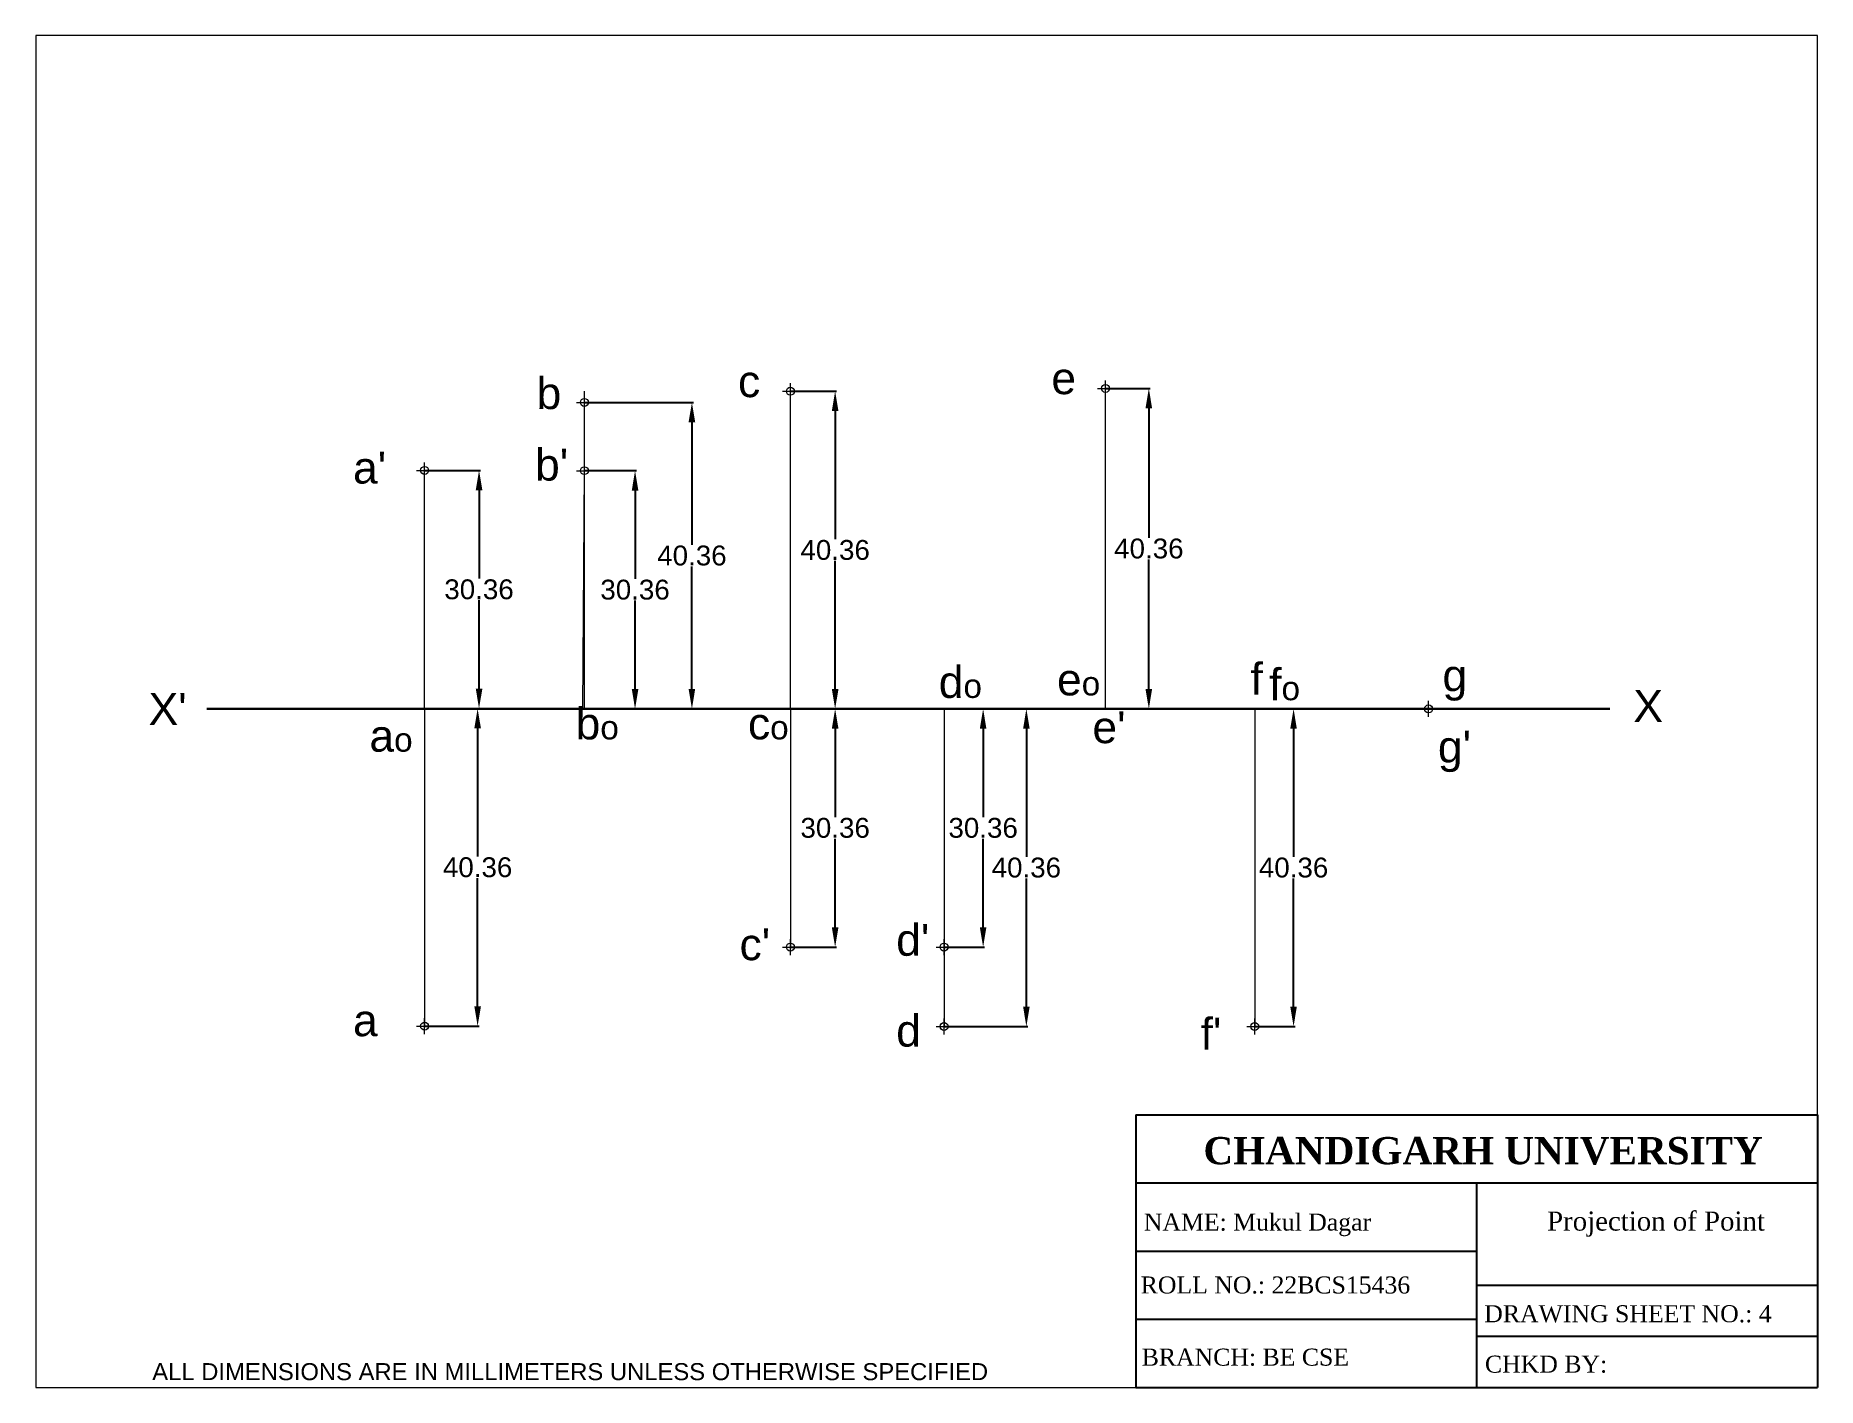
# Paper-space layout 'Layout1' of a CAD drawing. Header units: millimetres. Extents: x 0 to 261, y 0 to 198.
# The model-space entities are those that its viewports show. They can reach past a viewport. Long polylines and large blocks are cut down to what shows.
import ezdxf

# ---------------------------------------------------------------- set-up
doc = ezdxf.new("R2010")
doc.units = ezdxf.units.MM
doc.header["$PDMODE"] = 34
doc.linetypes.add('ACAD_ISO08W100', pattern=[36, 24, -3, 6, -3])
doc.layers.add('thick continuous', color=7, linetype='Continuous', lineweight=30)
doc.styles.get("Standard").update_dxf_attribs({"font": 'arial.ttf'})
doc.dimstyles.get("Standard").update_dxf_attribs({"dimtxt": 2.5, "dimasz": 2.5, "dimexe": 0.18, "dimexo": 0.0625, "dimgap": 0.09, "dimtad": 0, "dimtih": 1, "dimtoh": 1, "dimdec": 1, "dimzin": 0, "dimdsep": 46, "dimtxsty": 'Standard', "dimcen": 0.09, "dimadec": 0, "dimazin": 0, "dimtfac": 1, "dimtdec": 1, "dimtofl": 0, "dimtmove": 0, "dimatfit": 3, "dimfxl": 1, "dimtolj": 1, "dimtzin": 0, "dimarcsym": 0})

# ---------------------------------------------------------------- blocks, each defined once
blk = doc.blocks.new('*D21')
at = {"layer": 'Defpoints', "color": 0, "lineweight": 5, "transparency": 16777216}
for p in [(-154.83, 106.62), (-154.83, 76.62), (-147.98, 76.62)]:
    blk.add_point(p, dxfattribs=at)
at = {"layer": 'thick continuous', "color": 0, "lineweight": -2, "transparency": 16777216}
for p, q in [((-154.77, 106.62), (-147.8, 106.62)), ((-147.98, 104.12), (-147.98, 92.98)), ((-147.98, 79.12), (-147.98, 90.25)), ((-154.77, 76.62), (-147.8, 76.62))]:
    blk.add_line(p, q, dxfattribs=at)
at = {"layer": 'thick continuous', "color": 0, "lineweight": 5, "transparency": 16777216}
for points in [[(-148.39, 104.12), (-147.56, 104.12), (-147.98, 106.62)], [(-148.39, 79.12), (-147.56, 79.12), (-147.98, 76.62)]]:
    blk.add_solid(points, dxfattribs=at)
at = {"layer": 'thick continuous', "color": 0, "lineweight": 15, "transparency": 16777216, "insert": (-147.98, 91.62), "char_height": 2.5, "attachment_point": 5}
blk.add_mtext('\\A1;30.36', dxfattribs=at)
blk = doc.blocks.new('*D22')
at = {"layer": 'Defpoints', "color": 0, "lineweight": 5, "transparency": 16777216}
for p in [(-154.83, 76.62), (-154.83, 36.62), (-148.16, 36.62)]:
    blk.add_point(p, dxfattribs=at)
at = {"layer": 'thick continuous', "color": 0, "lineweight": -2, "transparency": 16777216}
for p, q in [((-154.77, 76.62), (-147.98, 76.62)), ((-148.16, 74.12), (-148.16, 57.98)), ((-148.16, 39.12), (-148.16, 55.25)), ((-154.77, 36.62), (-147.98, 36.62))]:
    blk.add_line(p, q, dxfattribs=at)
at = {"layer": 'thick continuous', "color": 0, "lineweight": 5, "transparency": 16777216}
for points in [[(-148.57, 74.12), (-147.74, 74.12), (-148.16, 76.62)], [(-148.57, 39.12), (-147.74, 39.12), (-148.16, 36.62)]]:
    blk.add_solid(points, dxfattribs=at)
at = {"layer": 'thick continuous', "color": 0, "lineweight": 15, "transparency": 16777216, "insert": (-148.16, 56.62), "char_height": 2.5, "attachment_point": 5}
blk.add_mtext('\\A1;40.36', dxfattribs=at)
blk = doc.blocks.new('*D23')
at = {"layer": 'Defpoints', "color": 0, "lineweight": 5, "transparency": 16777216}
for p in [(-134.72, 106.58), (-134.72, 76.58), (-128.34, 76.58)]:
    blk.add_point(p, dxfattribs=at)
at = {"layer": 'thick continuous', "color": 0, "lineweight": -2, "transparency": 16777216}
for p, q in [((-134.66, 106.58), (-128.16, 106.58)), ((-128.34, 104.08), (-128.34, 92.95)), ((-128.34, 79.08), (-128.34, 90.21)), ((-134.66, 76.58), (-128.16, 76.58))]:
    blk.add_line(p, q, dxfattribs=at)
at = {"layer": 'thick continuous', "color": 0, "lineweight": 5, "transparency": 16777216}
for points in [[(-128.75, 104.08), (-127.92, 104.08), (-128.34, 106.58)], [(-128.75, 79.08), (-127.92, 79.08), (-128.34, 76.58)]]:
    blk.add_solid(points, dxfattribs=at)
at = {"layer": 'thick continuous', "color": 0, "lineweight": 5, "transparency": 16777216, "insert": (-128.34, 91.58), "char_height": 2.5, "attachment_point": 5}
blk.add_mtext('\\A1;30.36', dxfattribs=at)
blk = doc.blocks.new('*D24')
at = {"layer": 'Defpoints', "color": 0, "lineweight": 5, "transparency": 16777216}
for p in [(-134.72, 115.18), (-134.72, 76.58), (-121.18, 76.58)]:
    blk.add_point(p, dxfattribs=at)
at = {"layer": 'thick continuous', "color": 0, "lineweight": -2, "transparency": 16777216}
for p, q in [((-134.66, 115.18), (-121, 115.18)), ((-121.18, 112.68), (-121.18, 97.25)), ((-121.18, 79.08), (-121.18, 94.51)), ((-134.66, 76.58), (-121, 76.58))]:
    blk.add_line(p, q, dxfattribs=at)
at = {"layer": 'thick continuous', "color": 0, "lineweight": 5, "transparency": 16777216}
for points in [[(-121.6, 112.68), (-120.77, 112.68), (-121.18, 115.18)], [(-121.6, 79.08), (-120.77, 79.08), (-121.18, 76.58)]]:
    blk.add_solid(points, dxfattribs=at)
at = {"layer": 'thick continuous', "color": 0, "lineweight": 5, "transparency": 16777216, "insert": (-121.18, 95.88), "char_height": 2.5, "attachment_point": 5}
blk.add_mtext('\\A1;40.36', dxfattribs=at)
blk = doc.blocks.new('*D25')
at = {"layer": 'Defpoints', "color": 0, "lineweight": 5, "transparency": 16777216}
for p in [(-108.79, 116.58), (-108.79, 76.58), (-103.15, 76.58)]:
    blk.add_point(p, dxfattribs=at)
at = {"layer": 'thick continuous', "color": 0, "lineweight": -2, "transparency": 16777216}
for p, q in [((-108.72, 116.58), (-102.97, 116.58)), ((-103.15, 114.08), (-103.15, 97.95)), ((-103.15, 79.08), (-103.15, 95.21)), ((-108.72, 76.58), (-102.97, 76.58))]:
    blk.add_line(p, q, dxfattribs=at)
at = {"layer": 'thick continuous', "color": 0, "lineweight": 5, "transparency": 16777216}
for points in [[(-103.57, 114.08), (-102.73, 114.08), (-103.15, 116.58)], [(-103.57, 79.08), (-102.73, 79.08), (-103.15, 76.58)]]:
    blk.add_solid(points, dxfattribs=at)
at = {"layer": 'thick continuous', "color": 0, "lineweight": 5, "transparency": 16777216, "insert": (-103.15, 96.58), "char_height": 2.5, "attachment_point": 5}
blk.add_mtext('\\A1;40.36', dxfattribs=at)
blk = doc.blocks.new('*D26')
at = {"layer": 'Defpoints', "color": 0, "lineweight": 5, "transparency": 16777216}
for p in [(-108.79, 76.58), (-108.79, 46.58), (-103.15, 46.58)]:
    blk.add_point(p, dxfattribs=at)
at = {"layer": 'thick continuous', "color": 0, "lineweight": -2, "transparency": 16777216}
for p, q in [((-108.72, 76.58), (-102.97, 76.58)), ((-103.15, 74.08), (-103.15, 62.95)), ((-103.15, 49.08), (-103.15, 60.21)), ((-108.72, 46.58), (-102.97, 46.58))]:
    blk.add_line(p, q, dxfattribs=at)
at = {"layer": 'thick continuous', "color": 0, "lineweight": 5, "transparency": 16777216}
for points in [[(-103.57, 74.08), (-102.73, 74.08), (-103.15, 76.58)], [(-103.57, 49.08), (-102.73, 49.08), (-103.15, 46.58)]]:
    blk.add_solid(points, dxfattribs=at)
at = {"layer": 'thick continuous', "color": 0, "lineweight": 5, "transparency": 16777216, "insert": (-103.15, 61.58), "char_height": 2.5, "attachment_point": 5}
blk.add_mtext('\\A1;30.36', dxfattribs=at)
blk = doc.blocks.new('*D27')
at = {"layer": 'Defpoints', "color": 0, "lineweight": 5, "transparency": 16777216}
for p in [(-89.44, 76.58), (-89.44, 46.58), (-84.52, 46.58)]:
    blk.add_point(p, dxfattribs=at)
at = {"layer": 'thick continuous', "color": 0, "lineweight": -2, "transparency": 16777216}
for p, q in [((-89.37, 76.58), (-84.34, 76.58)), ((-84.52, 74.08), (-84.52, 62.95)), ((-84.52, 49.08), (-84.52, 60.21)), ((-89.37, 46.58), (-84.34, 46.58))]:
    blk.add_line(p, q, dxfattribs=at)
at = {"layer": 'thick continuous', "color": 0, "lineweight": 5, "transparency": 16777216}
for points in [[(-84.94, 74.08), (-84.11, 74.08), (-84.52, 76.58)], [(-84.94, 49.08), (-84.11, 49.08), (-84.52, 46.58)]]:
    blk.add_solid(points, dxfattribs=at)
at = {"layer": 'thick continuous', "color": 0, "lineweight": 5, "transparency": 16777216, "insert": (-84.52, 61.58), "char_height": 2.5, "attachment_point": 5}
blk.add_mtext('\\A1;30.36', dxfattribs=at)
blk = doc.blocks.new('*D28')
at = {"layer": 'Defpoints', "color": 0, "lineweight": 5, "transparency": 16777216}
for p in [(-89.44, 76.58), (-79.08, 76.58), (-89.44, 36.58)]:
    blk.add_point(p, dxfattribs=at)
at = {"layer": 'thick continuous', "color": 0, "lineweight": -2, "transparency": 16777216}
for p, q in [((-89.37, 76.58), (-78.9, 76.58)), ((-79.08, 74.08), (-79.08, 57.95)), ((-79.08, 39.08), (-79.08, 55.21)), ((-89.37, 36.58), (-78.9, 36.58))]:
    blk.add_line(p, q, dxfattribs=at)
at = {"layer": 'thick continuous', "color": 0, "lineweight": 5, "transparency": 16777216}
for points in [[(-79.49, 74.08), (-78.66, 74.08), (-79.08, 76.58)], [(-79.49, 39.08), (-78.66, 39.08), (-79.08, 36.58)]]:
    blk.add_solid(points, dxfattribs=at)
at = {"layer": 'thick continuous', "color": 0, "lineweight": 5, "transparency": 16777216, "insert": (-79.08, 56.58), "char_height": 2.5, "attachment_point": 5}
blk.add_mtext('\\A1;40.36', dxfattribs=at)
blk = doc.blocks.new('*D30')
at = {"layer": 'Defpoints', "color": 0, "lineweight": 5, "transparency": 16777216}
for p in [(-69.12, 116.94), (-69.12, 76.58), (-63.66, 76.58)]:
    blk.add_point(p, dxfattribs=at)
at = {"layer": 'thick continuous', "color": 0, "lineweight": -2, "transparency": 16777216}
for p, q in [((-69.06, 116.94), (-63.48, 116.94)), ((-63.66, 114.44), (-63.66, 98.13)), ((-63.66, 79.08), (-63.66, 95.39)), ((-69.06, 76.58), (-63.48, 76.58))]:
    blk.add_line(p, q, dxfattribs=at)
at = {"layer": 'thick continuous', "color": 0, "lineweight": 5, "transparency": 16777216}
for points in [[(-64.08, 114.44), (-63.25, 114.44), (-63.66, 116.94)], [(-64.08, 79.08), (-63.25, 79.08), (-63.66, 76.58)]]:
    blk.add_solid(points, dxfattribs=at)
at = {"layer": 'thick continuous', "color": 0, "lineweight": 5, "transparency": 16777216, "insert": (-63.66, 96.76), "char_height": 2.5, "attachment_point": 5}
blk.add_mtext('\\A1;40.36', dxfattribs=at)
blk = doc.blocks.new('*D31')
at = {"layer": 'Defpoints', "color": 0, "lineweight": 5, "transparency": 16777216}
for p in [(-50.33, 76.58), (-50.33, 36.58), (-45.44, 36.58)]:
    blk.add_point(p, dxfattribs=at)
at = {"layer": 'thick continuous', "color": 0, "lineweight": -2, "transparency": 16777216}
for p, q in [((-50.26, 76.58), (-45.26, 76.58)), ((-45.44, 74.08), (-45.44, 57.95)), ((-45.44, 39.08), (-45.44, 55.21)), ((-50.26, 36.58), (-45.26, 36.58))]:
    blk.add_line(p, q, dxfattribs=at)
at = {"layer": 'thick continuous', "color": 0, "lineweight": 5, "transparency": 16777216}
for points in [[(-45.86, 74.08), (-45.03, 74.08), (-45.44, 76.58)], [(-45.86, 39.08), (-45.03, 39.08), (-45.44, 36.58)]]:
    blk.add_solid(points, dxfattribs=at)
at = {"layer": 'thick continuous', "color": 0, "lineweight": 5, "transparency": 16777216, "insert": (-45.44, 56.58), "char_height": 2.5, "attachment_point": 5}
blk.add_mtext('\\A1;40.36', dxfattribs=at)

msp = doc.modelspace()

# ---------------------------------------------------------------- linework, layer by layer
at = {"layer": 'thick continuous', "lineweight": 5}
for p, q in [((-69.119, 76.58), (-69.119, 116.94)), ((-134.718, 76.58), (-134.718, 116.58)), ((-108.786, 76.58), (-108.786, 116.58)), ((-134.913, 76.58), (-134.718, 106.579)), ((-108.786, 76.58), (-108.786, 46.58)), ((-89.437, 76.58), (-89.437, 46.58)), ((-89.437, 76.58), (-89.437, 36.58)), ((-50.326, 76.58), (-50.326, 36.58))]:
    msp.add_line(p, q, dxfattribs=at)
at = {"layer": 'thick continuous', "lineweight": 13}
for q in [(-154.833, 106.617), (-154.833, 36.617)]:
    msp.add_line((-154.833, 76.617), q, dxfattribs=at)
at = {"layer": 'thick continuous', "lineweight": 30}
msp.add_line((-182.25, 76.58), (-5.619, 76.58), dxfattribs=at)
at = {"layer": 'thick continuous', "lineweight": 5}
for p in [(-108.786, 116.58), (-69.119, 116.94), (-134.718, 115.179), (-154.833, 106.617), (-134.718, 106.579), (-28.451, 76.58), (-108.786, 46.58), (-89.437, 46.58), (-154.833, 36.617), (-89.437, 36.58), (-50.326, 36.58)]:
    msp.add_point(p, dxfattribs=at)

# ---------------------------------------------------------------- texts
at = {"layer": 'thick continuous', "lineweight": 5, "char_height": 4, "attachment_point": 1}
for s, insert in [('c', (-115.377, 119.839)), ('e', (-75.929, 120.214)), ('b', (-140.736, 118.338)), ("a'", (-163.841, 108.958)), ("b'", (-140.924, 109.334)), ('d{\\H0.75x;o}', (-90.106, 81.961)), ('e{\\H0.75x;o}', (-75.219, 82.277)), ('f', (-50.862, 82.378)), ('f{\\H0.75x;o}', (-48.51, 81.669)), ('g', (-26.694, 82.795)), ("X'", (-189.576, 78.567)), ('X', (-2.668, 78.943)), ('b{\\H0.75x;o}', (-135.819, 76.738)), ("e'", (-70.762, 76.263)), ('a{\\H0.75x;o}', (-161.775, 75.191)), ('c{\\H0.75x;o}', (-114.125, 76.738)), ("g'", (-27.268, 73.814)), ("d'", (-95.465, 49.49)), ("c'", (-115.189, 48.927)), ('a', (-163.841, 39.359)), ('d', (-95.465, 38.046)), ("f'", (-57.144, 37.671))]:
    msp.add_mtext_dynamic_manual_height_columns(s, width=6.76248, gutter_width=66.403, heights=[0], dxfattribs=dict(at, insert=insert))

# ---------------------------------------------------------------- dimensions: what is measured, and where the dimension line sits
at = {"layer": 'thick continuous', "lineweight": 5}
dim = msp.add_linear_dim(base=(-63.663, 76.58), p1=(-69.119, 116.94), p2=(-69.119, 76.58), angle=90, dimstyle='Standard', override={"dimdec": 2}, dxfattribs=at)
dim.commit()
dim.dimension.update_dxf_attribs({"geometry": '*D30', "text_midpoint": (-63.663, 96.76)})
for base, p1, p2, text, picture, middle in [((-121.184, 76.58), (-134.718, 115.179), (-134.718, 76.58), '40.36', '*D24', (-121.184, 95.879)), ((-103.15, 76.58), (-108.786, 116.58), (-108.786, 76.58), '40.36', '*D25', (-103.15, 96.58)), ((-128.338, 76.58), (-134.718, 106.579), (-134.718, 76.58), '30.36', '*D23', (-128.338, 91.579)), ((-103.15, 46.58), (-108.786, 76.58), (-108.786, 46.58), '30.36', '*D26', (-103.15, 61.58)), ((-84.523, 46.58), (-89.437, 76.58), (-89.437, 46.58), '30.36', '*D27', (-84.523, 61.58)), ((-79.075, 76.58), (-89.437, 36.58), (-89.437, 76.58), '40.36', '*D28', (-79.075, 56.58)), ((-45.442, 36.58), (-50.326, 76.58), (-50.326, 36.58), '40.36', '*D31', (-45.442, 56.58))]:
    dim = msp.add_linear_dim(base=base, p1=p1, p2=p2, angle=90, text=text, dimstyle='Standard', dxfattribs=at)
    dim.commit()
    dim.dimension.update_dxf_attribs({"geometry": picture, "text_midpoint": middle})
at = {"layer": 'thick continuous', "lineweight": 15}
for base, p1, p2, text, picture, middle in [((-147.976, 76.617), (-154.833, 106.617), (-154.833, 76.617), '30.36', '*D21', (-147.976, 91.617)), ((-148.158, 36.617), (-154.833, 76.617), (-154.833, 36.617), '40.36', '*D22', (-148.158, 56.617))]:
    dim = msp.add_linear_dim(base=base, p1=p1, p2=p2, angle=90, text=text, dimstyle='Standard', dxfattribs=at)
    dim.commit()
    dim.dimension.update_dxf_attribs({"geometry": picture, "text_midpoint": middle})

psp = doc.layouts.get("Layout1")

# ---------------------------------------------------------------- linework, layer by layer
for p, q in [((161.41, 40), (261.41, 40)), ((161.41, 40), (161.41, 0)), ((261.41, 40), (261.41, 0)), ((161.41, 30), (261.41, 30)), ((161.41, 30), (194.27, 30)), ((211.41, 30), (211.41, 0)), ((161.41, 20), (211.41, 20)), ((211.41, 15), (261.41, 15)), ((161.41, 10), (211.41, 10)), ((211.41, 7.5), (261.41, 7.5)), ((161.41, 0), (261.41, 0))]:
    psp.add_line(p, q)

# ---------------------------------------------------------------- texts
at = {"attachment_point": 1}
for s, width, insert, char_height in [('\\pi0.35393;{\\fTimes New Roman|b1|i0|c0|p18;CHANDIGARH UNIVERSITY}', 80.8177, (170.98, 36.75), 4), ('\\pi7.66251;{\\fTimes New Roman|b0|i0|c0|p18;Projection of Point}', 46.4985, (214.1, 25.81), 2.8)]:
    psp.add_mtext_dynamic_manual_height_columns(s, width=width, gutter_width=40, heights=[0], dxfattribs=dict(at, insert=insert, char_height=char_height))
at = {"linetype": 'ACAD_ISO08W100', "lineweight": 100, "char_height": 2.5, "attachment_point": 1}
for s, width, insert in [('{\\fTimes New Roman|b0|i0|c0|p18;NAME: Mukul Dagar}', 45.3199, (162.59, 25.51)), ('{\\fTimes New Roman|b0|i0|c0|p18;ROLL NO.: 22BCS15436}', 45.3199, (162.13, 16.28)), ('{\\fTimes New Roman|b0|i0|c0|p18;DRAWING SHEET NO.: 4}', 45.3199, (212.54, 12.06)), ('{\\fTimes New Roman|b0|i0|c0|p18;BRANCH: BE CSE}', 45.3199, (162.28, 5.69)), ('{\\fTimes New Roman|b0|i0|c0|p18;CHKD BY: }', 47.9779, (212.64, 4.66))]:
    psp.add_mtext_dynamic_manual_height_columns(s, width=width, gutter_width=25, heights=[0], dxfattribs=dict(at, insert=insert))
at = {"layer": 'thick continuous'}
psp.add_text('ALL DIMENSIONS ARE IN MILLIMETERS UNLESS OTHERWISE SPECIFIED', height=2.5, dxfattribs=at).set_placement((17.11, 1.06))

# ---------------------------------------------------------------- viewports
psp.add_viewport(center=(130.71, 99.21), size=(261.41, 198.4125), view_center_point=(-91.647, 76.252), view_height=170.2393, dxfattribs=at)

doc.saveas('drawing.dxf')
